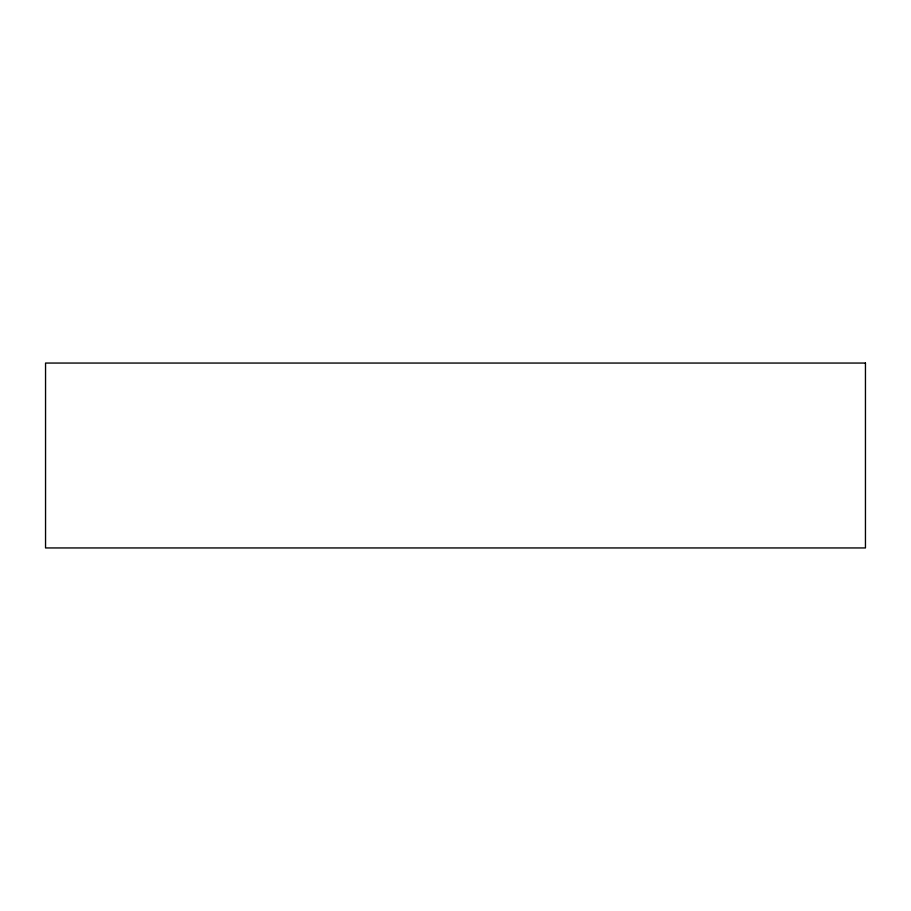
<?xml version="1.0" encoding="UTF-8"?>
<svg xmlns="http://www.w3.org/2000/svg" width="911" height="911" viewBox="0 0 911 911"><rect width="100%" height="100%" fill="white"/><g stroke="black" fill="none" stroke-linecap="round" stroke-linejoin="round"><path stroke-width="1.37" d="M865.45 363.056L45.55 363.056L45.55 547.944L865.45 547.944L865.45 363.056"/></g></svg>
